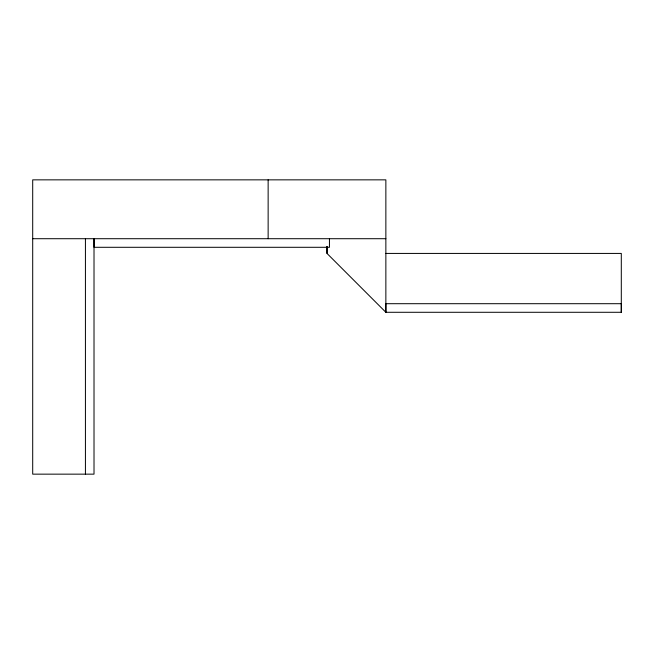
<?xml version="1.0" encoding="UTF-8"?>
<svg xmlns="http://www.w3.org/2000/svg" width="654" height="654" viewBox="0 0 654 654"><rect width="100%" height="100%" fill="white"/><g stroke="black" fill="none" stroke-linecap="round" stroke-linejoin="round"><path stroke-width="0.98" d="M327 253.425L327 246.558L327 253.425L385.86 312.285L621.3 312.285L621.3 303.701L385.86 303.701L385.86 312.285L385.86 179.85L32.7 179.85L32.7 474.15L94.013 474.15L94.013 238.71L94.013 247.294L329.452 247.294L329.452 238.71M32.7 238.71L385.86 238.71M385.86 253.425L621.3 253.425L621.3 312.285M268.14 179.85L268.14 238.71M85.429 238.71L85.429 474.15"/></g></svg>
